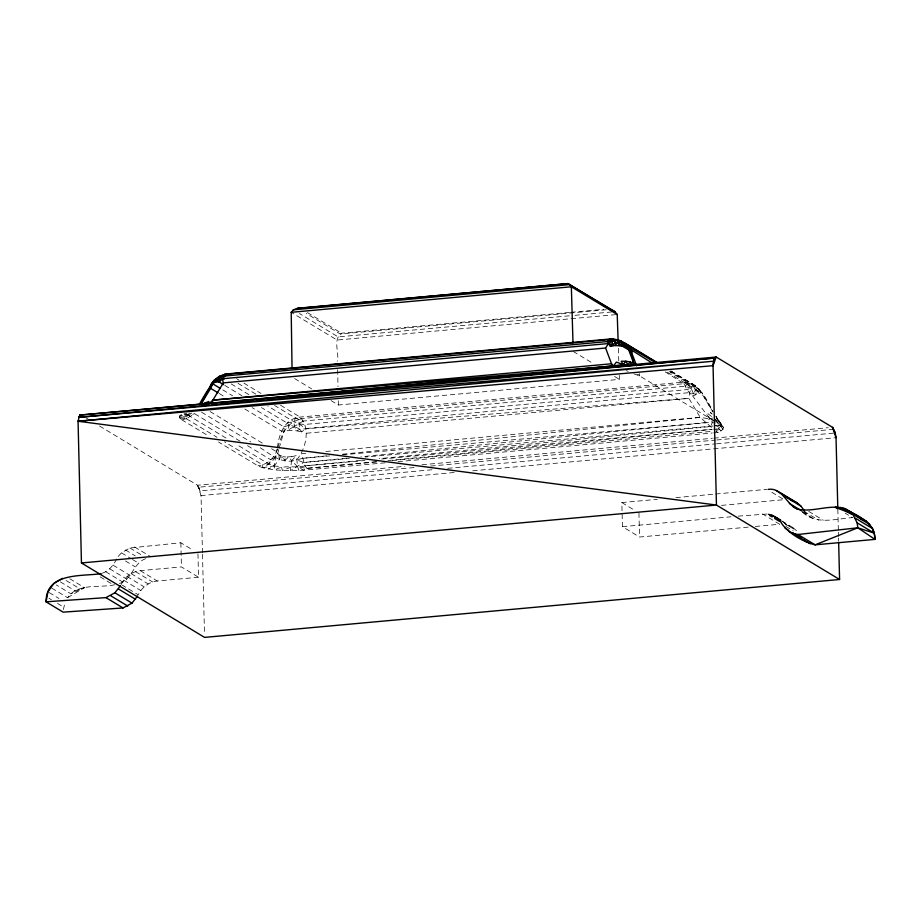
<?xml version="1.0" encoding="UTF-8"?>
<svg xmlns="http://www.w3.org/2000/svg" width="921" height="921" viewBox="0 0 921 921"><rect width="100%" height="100%" fill="white"/><g stroke="black" fill="none" stroke-linecap="round" stroke-linejoin="round"><path stroke-width="0.69" stroke-dasharray="4.61 3.45" d="M385.162 462.826L303.504 470.217L290.46 470.677L274.895 469.963L262.473 467.707L262.577 464.817L224.436 441.769M346.561 458.209L303.619 462.469L290.46 470.677L291.922 456.643L296.401 455.596L297.598 466.74L298.945 470.47M671.144 371.048L695.585 385.818L698.97 388.984L712.889 411.906L701.664 392.392L696.23 394.453L689.633 392.611L305.691 428.587L301.743 431.868L299.786 429.278L298.968 423.844L299.221 419.573L301.651 418.571L683.923 383.712C700.11 383.182 706.453 399.622 713.004 411.399L712.117 411.503M63.365 609.621L65.08 602.184M360.664 460.465L304.989 465.865C295.031 468.628 283.921 464.253 274.895 469.963L274.136 465.876L277.14 448.964M670.776 371.013L695.585 385.818L697.439 388.017L693.386 393.394L692.811 396.203L712.52 422.244L710.402 426.55L379.222 458.67M713.648 432.87L717.931 432.479L721.039 430.878L722.962 429.244L723.365 427.309L715.928 416.108M277.486 447.594C278.614 434.47 284.957 418.318 300.108 417.086L682.369 382.238L691.544 383.573L697.439 388.017L701.537 392.899L667.322 372.211M280.548 405.275L300.108 417.086C310.999 428.818 305.703 448.803 296.746 459.855C281.527 465.14 269.991 453.593 258.122 446.397M278.775 449.506C277.233 458.048 269.922 464.092 262.473 467.707L257.903 465.796L218.542 441.999M279.167 448.147L284.244 430.452L283.898 426.826L252.124 407.623M271.545 448.723L276.473 451.693L279.051 454.916L283.138 456.655L284.566 460.834L285.683 457.012L291.922 456.643M691.544 383.573L692.592 385.335L689.633 392.611L688.873 398.367L700.213 417.374L712.497 428.311M277.44 449.045C274.861 457.795 267.113 464.886 257.903 465.796M277.923 447.71C280.94 436.013 286.293 422.866 299.221 419.573L303.159 421.07L685.42 386.221L700.777 392.496L697.439 388.017M301.743 431.868L296.815 430.878L294.501 426.365L293.834 421.691L295.434 418.065L301.651 418.571M280.917 455.953L279.098 459.798L274.136 465.876L268.368 469.077M285.683 457.012L283.138 456.655L279.098 459.798L279.051 454.916L270.889 459.821L268.863 464.103L262.577 464.817M102.335 573.196C109 570.882 113.64 565.126 116.668 558.978M121.158 584.49C124.692 577.053 131.979 571.515 140.234 570.663L181.437 566.91L198.533 577.248L197.946 553.118M119.431 583.534C132.601 579.562 133.361 561.626 147.038 558.299M198.533 577.248L157.33 581.001C149.075 581.853 141.788 587.391 138.265 594.828L122.389 585.226M244.882 409.028L281.538 431.189L292.084 430.291L294.501 426.365L303.159 421.07M181.379 414.392L179.63 416.108L179.664 417.858L181.633 419.688L186.307 418.721L190.52 413.713M665.261 371.888L683.923 383.712L687.066 382.353L692.592 385.335L695.631 389.79L696.23 394.453L692.811 396.203L686.79 389.618L685.42 386.221L687.135 384.195L687.066 382.353L669.958 372.015M51.703 588.082L67.578 597.683C77.859 582.901 98.524 587.989 113.605 584.985L117.14 584.271M118.118 556.526L121.48 552.83L129.93 547.96L180.85 542.78L193.065 550.171M376.47 461.64L306.486 468.375L303.504 470.217L297.598 466.74L291.692 460.65L296.401 455.596M712.727 418.053L709.527 418.894L705.843 422.52L360.871 456.781M284.566 460.834L288.515 457.035L291.692 460.65M240.139 441.228L194.619 413.713L186.307 418.721L180.401 418.79L188.586 415.475L191.695 413.022M189.922 412.999L188.275 414.266L179.63 416.108L188.586 415.475L194.619 413.713M569.351 312.438L341.541 333.206C332.585 339.435 339.308 352.478 337.5 361.239M67.578 597.683L84.467 587.644L69.8 578.779M306.601 433.215L688.873 398.367L299.786 429.278L294.501 426.365L287.824 430.153L289.148 425.249L287.122 423.061L261.46 407.554M299.786 429.278L296.815 430.878L292.084 430.291M290.99 467.12L282.344 470.504L281.538 466.924L274.136 465.876L268.863 464.103L236.225 444.21M693.386 393.394L691.061 388.086L686.79 389.618L304.529 424.477L298.968 423.844L293.834 421.691L267.815 406.057M283.898 426.826L289.148 425.249L294.501 426.365M179.664 417.858L188.586 415.475L226.382 438.258M326.771 455.849L302.445 458.347L296.746 459.855L303.619 462.469L349.45 458.428M184.062 413.817L186.733 413.23M287.122 423.061L293.834 421.691M712.969 426.02L365.211 457.035M262.473 467.707L274.136 465.876M342.508 454.226L700.213 417.374L709.527 418.894L719.428 422.486L723.365 427.309L713.763 422.843M387.902 460.535L712.129 429.336L379.279 459.199M570.778 312.3L603.739 309.295M606.26 309.755L340.286 334.012L306.186 313.393M569.282 315.822L338.134 336.902L299.417 313.485M574.98 315.304L613.513 311.793M615.792 314.637L337.074 340.056L292.418 313.059M331.065 400.6L338.352 405.01L619.419 379.383L619.28 375.146M305.83 453.328L301.535 453.719L304.989 465.865L308.04 469.848M325.827 451.509L700.213 417.374M713.602 422.152L716.86 421.853L722.962 429.244L716.147 428.979M304.989 465.865L364.992 460.488M376.62 461.974L306.486 468.375L297.598 466.74M392.369 460.535L712.992 431.281M398.022 461.651L712.221 432.997M99.56 426.032L197.485 485.229L404.872 466.325M422.025 464.76L712.359 438.281M713.787 438.154L828.209 427.712M202.459 552.888L201.031 495.579L197.485 485.229L199.005 487.186L416.384 467.361M430.694 466.061L715.295 440.111M716.734 439.973L834 429.29M431.949 469.756L200.26 490.881L197.485 485.229M447.687 468.317L715.133 443.934M716.561 443.807L835.266 432.974M454.168 472.496L201.031 495.579L199.005 487.186M472.761 470.804L836.038 437.682M748.186 527.123L639.531 537.035L622.423 526.685L621.836 502.567L657.398 499.32M675.899 497.639L714.305 494.14M715.732 494.001L766.951 489.339M721.454 505.387L784.047 499.677L770.612 491.549M622.423 526.685L731.078 516.785M738.228 516.128L767.274 514.01M755.335 526.467L779.638 524.256L762.542 513.918M802.64 512.421C816.605 525.212 835.842 518.719 852.512 517.614L845.179 513.181M302.445 458.347L329.626 455.941M342.497 454.801L712.52 422.244M633.844 373.811L639.738 375.987L721.58 425.456L717.378 418.456L716.17 417.8L719.428 422.486L720.003 425.801L715.536 425.502L721.039 430.878L715.859 431.028L717.931 432.479M184.142 414.346L188.275 414.266L188.586 415.475M713.556 429.198L721.039 430.878M785.509 524.648L793.027 527.675L796.55 530.738L784.335 523.347M626.176 370.679L628.272 371.324M299.221 419.573L295.434 418.065L274.665 405.505M715.536 425.502L722.962 429.244M669.648 371.244L698.97 388.984M573.242 351.465L593.907 363.956M614.56 376.447L619.419 379.383M808.707 511.408L823.362 520.261M803.964 511.305L818.631 520.169M802.79 511.569L809.973 516.842M801.88 511.627L814.095 519.007M782.033 521.021L793.027 527.675M781.572 521.079L788.906 525.511M785.855 526.421L793.188 530.853M307.464 312.599L341.541 333.206M621.836 502.567L635.271 510.695M294.605 378.566L311.62 388.846M236.559 378.681L239.011 380.154M243.892 383.113L261 393.451M237.998 383.343L256.326 394.43M231.148 383.896L249.487 394.982M224.793 385.392L241.901 395.731M222.801 389.894L232.576 395.8M219.221 393.52L225.323 397.216M210.046 411.537L262.934 443.519M201.538 412.182L250.731 441.93M247.519 445.695L270.889 459.821M186.307 418.721L217.057 437.302M181.633 419.688L208.699 436.047M86.09 417.892L88.543 419.366M134.639 546.993L150.526 556.595M129.93 547.96L143.377 556.077M125.475 549.929L135.249 555.847M121.48 552.83L131.254 558.748M132.474 559.484L138.576 563.168M125.452 560.958L135.226 566.864M140.234 570.663L157.33 581.001M135.525 571.619L152.621 581.968M131.07 573.599L148.166 583.937M113.03 565.126L130.126 575.464M127.063 576.5L144.171 586.838M109.668 568.81L126.776 579.148M123.713 580.195L140.809 590.534M105.673 571.711L122.769 582.049M100.17 576.868L112.385 584.248M66.174 580.529L79.609 588.657M60.372 581.876L75.027 590.741L84.467 587.644L70.952 593.803L56.296 584.939M49.193 592.583L58.967 598.5M48.917 598.236L51.357 599.709M57.47 603.405L63.572 607.1M298.968 423.844L305.691 428.587M712.244 414.07L710.275 412.194L712.394 415.544M687.135 384.195L691.061 388.086M695.631 389.79L698.935 393.186M723.365 427.309L719.428 422.486L707.581 413.46L709.527 418.894M717.378 418.456L715.997 416.729L720.89 423.695L716.17 417.8M714.569 418.802L716.86 421.853M804.885 511.604L806.451 513.791M683.923 383.712L685.42 386.221M639.162 373.546L639.738 375.987L636.952 372.959L637.263 374.835M618.371 348.357L618.797 361.044M837.822 509.301L838.363 530.795M838.398 532.223L838.501 536.517M838.547 537.956L838.617 540.823M638.944 512.905L639.531 537.035M202.505 554.315L204.508 634.534M180.85 542.78L181.437 566.91M337.662 369.712L337.995 386.659M338.272 400.773L338.352 405.01"/><path stroke-width="1.38" d="M838.651 542.25L839.584 579.493L716.446 505.053L713.05 365.672L714.132 358.073L716.204 357.026L832.492 427.321L835.266 432.974L836.038 437.682L837.788 507.874M635.697 365.038L633.844 363.542L627.892 347.793L628.099 346.135L620.673 340.724L609.967 339.009L227.706 373.868C220.545 374.732 213.396 379.118 210.472 385.853L200.847 404.354L210.667 388.351L214.443 380.097L224.517 374.41L611.498 339.389L617.899 340.171L656.213 363.127M81.451 562.961L716.446 505.053L78.066 421.242L79.747 415.095L81.198 414.922L78.619 417.351L713.268 361.228L78.066 421.242L81.451 562.961L204.577 637.401L839.584 579.493M713.05 365.672L714.132 358.073L79.747 415.095L716.204 357.026L713.05 365.672L78.066 421.242M652.667 363.346L627.892 347.793L624.265 346.238L615.274 345.513L608.47 343.545L222.329 378.761L215.848 381.939L219.313 382.042L218.634 380.223L216.274 379.072L215.848 381.939L211.312 383.896L219.129 376.528L229.225 374.248L227.706 373.868C213.269 378.324 206.028 392.565 199.109 404.756M656.109 362.149L620.673 340.724L617.899 340.171L607.307 341.564L610.393 346.377L612.223 344.327L612.43 339.032L608.551 339.745L607.307 341.564L219.129 376.528L216.239 380.223L214.443 380.097L210.472 385.853L210.667 388.351L217.989 392.783M212.164 403.766L212.878 400.117L223.331 382.883L222.329 378.761L220.741 376.551L227.706 373.868M610.393 346.377L615.274 345.513L617.404 342.497L617.899 340.171L612.43 339.032M208.077 403.755L208.837 401.521L201.008 404.411M218.634 380.223L220.741 376.551M101.218 573.691C81.532 576.465 45.992 572.286 46.05 601.816L105.927 597.614L114.906 592.79L120.49 585.618M62.513 578.319L53.855 583.465L47.973 591.846L46.05 601.816L63.146 612.154L123.034 607.952L132.014 603.128L137.597 595.956M223.331 382.883L605.592 348.023L608.47 343.545L612.833 340.793L624.265 346.238L620.673 340.724M226.29 374.605L219.313 382.042M632.577 365.28L633.844 363.542L630.666 350.049L628.099 346.135M377.863 388.144L613.547 365.913L616.345 362.126L623.206 364.486L627.777 364.9L630.217 361.988L633.844 363.542M292.049 368.653L291.209 312.323L293.362 309.836L297.656 308.247L567.923 283.599L614.94 311.655L617.22 314.51L618.083 339.895M213.142 382.56L216.274 379.072M208.733 403.928L212.878 400.117L611.544 363.772L613.547 365.913L623.206 364.486L625.935 361.205L630.217 361.988L631.518 365.107M203.978 404.238L205.763 402.627L207.052 404.123M630.85 348.368L616.195 339.504L609.967 339.009L608.551 339.745L612.833 340.793M619.775 365.902L623.206 364.486L621.226 361.262L625.935 361.205L627.777 364.9M788.825 531.336L793.2 533.478L798 534.502L815.097 544.841L874.95 539.384L874.248 533.167L857.819 527.791L815.097 544.841C802.767 541.456 790.045 534.491 782.194 524.21C779.224 519.179 774.227 515.288 768.402 514.309M612.223 344.327L617.404 342.497L624.714 342.969L657.709 362.92M798 534.502L857.819 527.791L874.95 539.384C875.33 521.896 857.336 516.059 844.948 508.634C830.8 504.317 815.96 511.247 801.523 509.831C786.787 508.634 784.255 487.117 768.126 489.362M220.741 402.961L223.596 402.696M230.734 402.017L233.589 401.752M240.738 401.072L243.593 400.808M250.731 400.14L253.586 399.864M260.735 399.196L263.59 398.92M269.3 398.379L273.583 397.976M279.305 397.446L283.587 397.032M289.298 396.502L293.58 396.099M299.302 395.558L305.012 395.017M309.295 394.614L315.017 394.073M319.299 393.67L325.009 393.129M327.864 392.864L335.014 392.185M337.869 391.92L343.579 391.379M347.862 390.976L353.583 390.435M357.866 390.032L363.576 389.491M367.859 389.088L375.008 388.42M78.619 417.351L714.132 358.073M301.593 308.063L567.923 283.599L609.334 308.627M293.362 309.836L570.168 284.589L571.354 286.776L572.989 342.842M291.209 312.323L571.354 286.776L617.22 314.51M212.878 400.117L613.547 365.913M297.656 308.247L300.154 308.19M609.967 339.009L632.267 351.949M791.047 500.356C796.688 501.508 801.201 505.687 804.102 510.51M861.193 519.248L866.258 521.274L872.521 528.562L874.248 533.167L857.152 522.829L852.708 514.183L849.162 510.936L835.405 507.264L837.845 508.749M610.542 309.364L614.94 311.655M866.258 521.274L844.948 508.634L835.405 507.264L852.708 514.183L869.804 524.533M840.286 507.39L851.28 514.033M855.413 518.224L872.521 528.562M780.34 492.758L797.436 503.096M776.219 490.594L793.315 500.932M783.852 495.809L800.959 506.147M789.355 503.453L801.569 510.833M792.866 506.504L797.759 509.463M775.931 517.337L780.812 520.284M771.81 515.173L780.352 520.342M769.714 515.495L772.155 516.969M774.596 518.442L779.488 521.401M785.095 528.194L788.756 530.404M792.417 532.626L794.858 534.099M797.31 535.573L800.971 537.795M793.2 533.478L810.307 543.816M223.826 379.464L219.129 376.528M216.239 380.223L223.573 384.656M213.027 383.988L220.361 388.42M118.475 588.98L135.571 599.318M114.906 592.79L132.014 603.128M110.658 595.714L127.754 606.053M105.927 597.614L123.034 607.952M804.056 540.097L805.921 541.675M622.734 342.865L627.892 347.793M617.404 342.497L619.983 345.467M835.266 432.974L832.492 427.321L836.038 437.682M630.666 350.049L636.618 365.798M605.592 348.023L611.544 363.772M857.152 522.829L857.819 527.791M224.517 374.41L224.563 375.227"/></g></svg>
